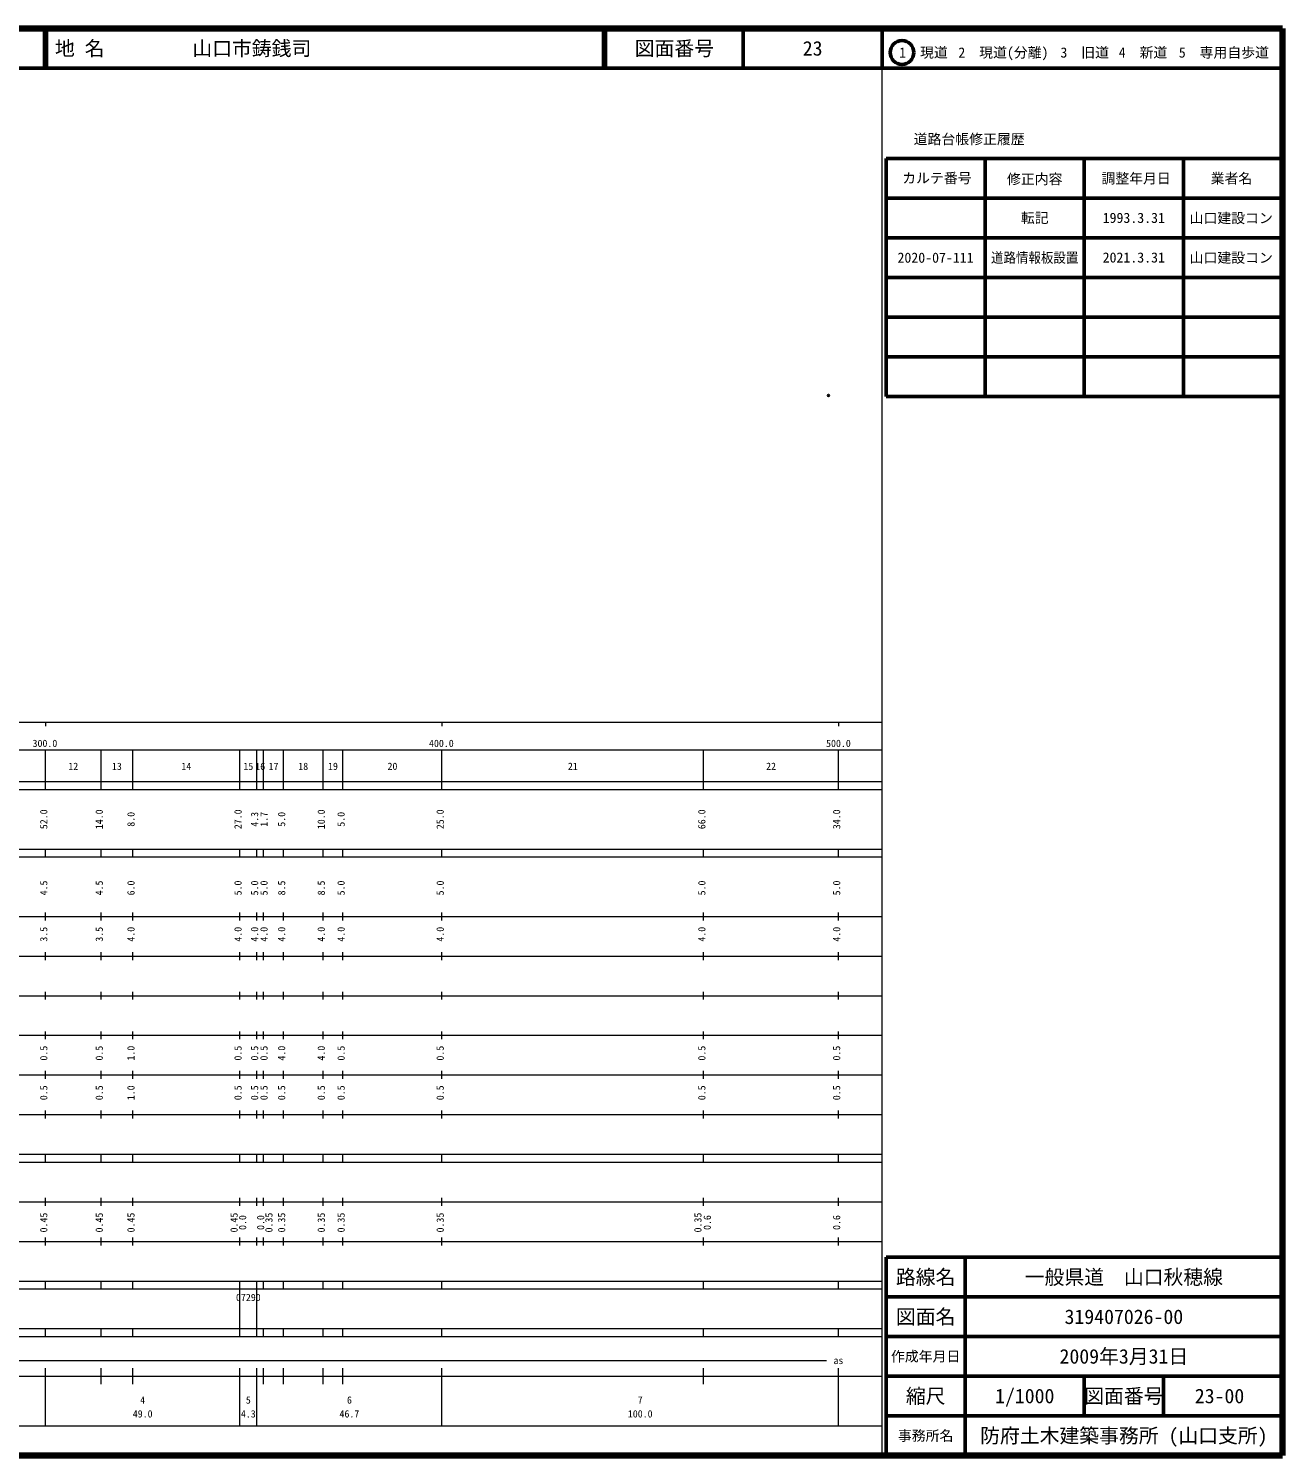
# Model space of a CAD drawing. Units: millimetres on the paper. Extents: x 40 to 680, y 20 to 380.
# Drawn here: x 363.7 to 680, y 20 to 380 of the extents above; entities that cross this region are included whole.
import ezdxf
from ezdxf.enums import TextEntityAlignment as Align

# ---------------------------------------------------------------- set-up
doc = ezdxf.new("R2010")
doc.units = ezdxf.units.MM
doc.header["$PDMODE"] = 32
doc.header["$PDSIZE"] = 0.5
doc.layers.add('M-OTRS', color=6, linetype='Continuous')
doc.layers.add('M-TTL-TXT', color=7, linetype='Continuous')
for name, color, linetype, lineweight in [('M-TTL', 2, 'Continuous', 140), ('M-TTL-BAND', 7, 'Continuous', 13), ('M-TTL-FRAM', 2, 'Continuous', 50), ('M-TTL-LINE', 7, 'Continuous', 50)]:
    doc.layers.add(name, color=color, linetype=linetype, lineweight=lineweight)
doc.styles.add('ＭＳ ゴシック', font='')
doc.styles.get('ＭＳ ゴシック').set_extended_font_data('MS Gothic')

msp = doc.modelspace()

# ---------------------------------------------------------------- linework, layer by layer
at = {"layer": 'M-OTRS'}
msp.add_point((565.473, 287.434), dxfattribs=at)
at = {"layer": 'M-TTL'}
for p, q in [((680, 380), (40, 380)), ((680, 20), (680, 380)), ((40, 20), (680, 20))]:
    msp.add_line(p, q, dxfattribs=at)
at = {"layer": 'M-TTL-BAND'}
for p, q in [((579, 20), (579, 370)), ((40, 205), (579, 205)), ((368, 205), (368, 204)), ((468, 205), (468, 204)), ((568, 205), (568, 204)), ((68, 198), (579, 198)), ((368, 188), (368, 198)), ((382, 188), (382, 198)), ((390, 188), (390, 198)), ((417, 188), (417, 198)), ((421.3, 188), (421.3, 198)), ((423, 188), (423, 198)), ((428, 188), (428, 198)), ((438, 188), (438, 198)), ((443, 188), (443, 198)), ((468, 188), (468, 198)), ((534, 188), (534, 198)), ((568, 188), (568, 198)), ((40, 190), (579, 190)), ((40, 188), (579, 188)), ((40, 173), (579, 173)), ((368, 171), (368, 173)), ((382, 171), (382, 173)), ((390, 171), (390, 173)), ((417, 171), (417, 173)), ((421.3, 171), (421.3, 173)), ((423, 171), (423, 173)), ((428, 171), (428, 173)), ((438, 171), (438, 173)), ((443, 171), (443, 173)), ((468, 171), (468, 173)), ((534, 171), (534, 173)), ((568, 171), (568, 173)), ((40, 171), (579, 171)), ((40, 156), (579, 156)), ((368, 155), (368, 157)), ((382, 155), (382, 157)), ((390, 155), (390, 157)), ((417, 155), (417, 157)), ((421.3, 155), (421.3, 157)), ((423, 155), (423, 157)), ((428, 155), (428, 157)), ((438, 155), (438, 157)), ((443, 155), (443, 157)), ((468, 155), (468, 157)), ((534, 155), (534, 157)), ((568, 155), (568, 157)), ((46, 146), (579, 146)), ((368, 145), (368, 147)), ((382, 145), (382, 147)), ((390, 145), (390, 147)), ((417, 145), (417, 147)), ((421.3, 145), (421.3, 147)), ((423, 145), (423, 147)), ((428, 145), (428, 147)), ((438, 145), (438, 147)), ((443, 145), (443, 147)), ((468, 145), (468, 147)), ((534, 145), (534, 147)), ((568, 145), (568, 147)), ((368, 135), (368, 137)), ((382, 135), (382, 137)), ((390, 135), (390, 137)), ((417, 135), (417, 137)), ((421.3, 135), (421.3, 137)), ((423, 135), (423, 137)), ((428, 135), (428, 137)), ((438, 135), (438, 137)), ((443, 135), (443, 137)), ((468, 135), (468, 137)), ((534, 135), (534, 137)), ((568, 135), (568, 137)), ((52, 136), (579, 136)), ((46, 126), (579, 126)), ((368, 125), (368, 127)), ((382, 125), (382, 127)), ((390, 125), (390, 127)), ((417, 125), (417, 127)), ((421.3, 125), (421.3, 127)), ((423, 125), (423, 127)), ((428, 125), (428, 127)), ((438, 125), (438, 127)), ((443, 125), (443, 127)), ((468, 125), (468, 127)), ((534, 125), (534, 127)), ((568, 125), (568, 127)), ((52, 116), (579, 116)), ((368, 115), (368, 117)), ((382, 115), (382, 117)), ((390, 115), (390, 117)), ((417, 115), (417, 117)), ((421.3, 115), (421.3, 117)), ((423, 115), (423, 117)), ((428, 115), (428, 117)), ((438, 115), (438, 117)), ((443, 115), (443, 117)), ((468, 115), (468, 117)), ((534, 115), (534, 117)), ((568, 115), (568, 117)), ((46, 106), (579, 106)), ((368, 105), (368, 107)), ((382, 105), (382, 107)), ((390, 105), (390, 107)), ((417, 105), (417, 107)), ((421.3, 105), (421.3, 107)), ((423, 105), (423, 107)), ((428, 105), (428, 107)), ((438, 105), (438, 107)), ((443, 105), (443, 107)), ((468, 105), (468, 107)), ((534, 105), (534, 107)), ((568, 105), (568, 107)), ((40, 96), (579, 96)), ((40, 94), (579, 94)), ((368, 94), (368, 96)), ((382, 94), (382, 96)), ((390, 94), (390, 96)), ((417, 94), (417, 96)), ((421.3, 94), (421.3, 96)), ((423, 94), (423, 96)), ((428, 94), (428, 96)), ((438, 94), (438, 96)), ((443, 94), (443, 96)), ((468, 94), (468, 96)), ((534, 94), (534, 96)), ((568, 94), (568, 96)), ((49, 84), (579, 84)), ((368, 83), (368, 85)), ((382, 83), (382, 85)), ((390, 83), (390, 85)), ((417, 83), (417, 85)), ((421.3, 83), (421.3, 85)), ((423, 83), (423, 85)), ((428, 83), (428, 85)), ((438, 83), (438, 85)), ((443, 83), (443, 85)), ((468, 83), (468, 85)), ((534, 83), (534, 85)), ((568, 83), (568, 85)), ((40, 74), (579, 74)), ((368, 73), (368, 75)), ((382, 73), (382, 75)), ((390, 73), (390, 75)), ((417, 73), (417, 75)), ((421.3, 73), (421.3, 75)), ((423, 73), (423, 75)), ((428, 73), (428, 75)), ((438, 73), (438, 75)), ((443, 73), (443, 75)), ((468, 73), (468, 75)), ((534, 73), (534, 75)), ((568, 73), (568, 75)), ((40, 64), (579, 64)), ((40, 62), (579, 62)), ((368, 62), (368, 64)), ((382, 62), (382, 64)), ((390, 62), (390, 64)), ((417, 62), (417, 64)), ((417, 52), (417, 62)), ((421.3, 62), (421.3, 64)), ((421.3, 52), (421.3, 62)), ((423, 62), (423, 64)), ((428, 62), (428, 64)), ((438, 62), (438, 64)), ((443, 62), (443, 64)), ((468, 62), (468, 64)), ((534, 62), (534, 64)), ((568, 62), (568, 64)), ((40, 52), (579, 52)), ((368, 50), (368, 52)), ((382, 50), (382, 52)), ((390, 50), (390, 52)), ((417, 50), (417, 52)), ((421.3, 50), (421.3, 52)), ((423, 50), (423, 52)), ((428, 50), (428, 52)), ((438, 50), (438, 52)), ((443, 50), (443, 52)), ((468, 50), (468, 52)), ((534, 50), (534, 52)), ((568, 50), (568, 52)), ((40, 50), (579, 50)), ((71, 44), (565, 44)), ((40, 40), (579, 40)), ((368, 27.5), (368, 42)), ((382, 38), (382, 42)), ((390, 38), (390, 42)), ((417, 27.5), (417, 42)), ((421.3, 27.5), (421.3, 42)), ((423, 38), (423, 42)), ((428, 38), (428, 42)), ((438, 38), (438, 42)), ((443, 38), (443, 42)), ((468, 27.5), (468, 42)), ((534, 38), (534, 42)), ((568, 27.5), (568, 42)), ((68, 27.5), (579, 27.5))]:
    msp.add_line(p, q, dxfattribs=at)
at = {"layer": 'M-TTL-FRAM'}
for p, q in [((580, 347.197), (580, 287.197)), ((580, 347.197), (680, 347.197)), ((580, 287.197), (680, 287.197)), ((680, 70), (580, 70)), ((580, 70), (580, 20))]:
    msp.add_line(p, q, dxfattribs=at)
at = {"layer": 'M-TTL-LINE'}
for p, q in [((367.75, 380), (367.75, 370)), ((368.25, 380), (368.25, 370)), ((508.747, 380), (508.747, 370)), ((509.247, 380), (509.247, 370)), ((543.997, 380), (543.997, 370)), ((579, 380), (579, 370)), ((40, 370), (680, 370)), ((605, 347.197), (605, 287.197)), ((630, 347.197), (630, 287.197)), ((655, 347.197), (655, 287.197)), ((580, 337.197), (680, 337.197)), ((580, 327.197), (680, 327.197)), ((580, 317.197), (680, 317.197)), ((580, 307.197), (680, 307.197)), ((580, 297.197), (680, 297.197)), ((600, 70), (600, 20)), ((680, 60), (580, 60)), ((680, 50), (580, 50)), ((680, 40), (580, 40)), ((630, 40), (630, 30)), ((650, 40), (650, 30)), ((680, 30), (580, 30))]:
    msp.add_line(p, q, dxfattribs=at)
msp.add_circle((584.031, 373.958), 3, dxfattribs=at)

# ---------------------------------------------------------------- texts
at = {"layer": 'M-TTL-BAND', "style": 'ＭＳ ゴシック'}
for s, p in [('300.0', (367.844, 198.195)), ('400.0', (467.844, 198.195)), ('500.0', (568, 198.195)), ('12', (375, 192.405)), ('13', (386, 192.405)), ('14', (403.5, 192.405)), ('15', (419.15, 192.405)), ('16', (422.15, 192.405)), ('17', (425.5, 192.405)), ('18', (433, 192.405)), ('19', (440.5, 192.405)), ('20', (455.5, 192.405)), ('21', (501, 192.405)), ('22', (551, 192.405)), ('07290', (419.15, 58.405)), ('as', (568, 42.5)), ('4', (392.5, 32.523)), ('5', (419.15, 32.523)), ('6', (444.65, 32.523)), ('7', (518, 32.523)), ('49.0', (392.5, 29.033)), ('4.3', (419.15, 29.033)), ('46.7', (444.65, 29.033)), ('100.0', (518, 29.033))]:
    msp.add_text(s, height=1.833, dxfattribs=at).set_placement(p, align=Align.BOTTOM_CENTER)
for s, p in [('52.0', (369, 180.5)), ('14.0', (383, 180.5)), ('8.0', (391, 180.5)), ('27.0', (418, 180.5)), ('4.3', (422.188, 180.5)), ('1.7', (424.552, 180.5)), ('5.0', (429, 180.5)), ('10.0', (439, 180.5)), ('5.0', (444, 180.5)), ('25.0', (469, 180.5)), ('66.0', (535, 180.5)), ('34.0', (569, 180.5)), ('4.5', (369, 163.174)), ('4.5', (383, 163.174)), ('6.0', (391, 163.174)), ('5.0', (418, 163.174)), ('5.0', (422.188, 163.174)), ('5.0', (424.552, 163.174)), ('8.5', (429, 163.174)), ('8.5', (439, 163.174)), ('5.0', (444, 163.174)), ('5.0', (469, 163.174)), ('5.0', (535, 163.174)), ('5.0', (569, 163.174)), ('3.5', (369, 151.5)), ('3.5', (383, 151.5)), ('4.0', (391, 151.5)), ('4.0', (418, 151.5)), ('4.0', (422.188, 151.5)), ('4.0', (424.552, 151.5)), ('4.0', (429, 151.5)), ('4.0', (439, 151.5)), ('4.0', (444, 151.5)), ('4.0', (469, 151.5)), ('4.0', (535, 151.5)), ('4.0', (569, 151.5)), ('0.5', (369, 121.5)), ('0.5', (383, 121.5)), ('1.0', (391, 121.5)), ('0.5', (418, 121.5)), ('0.5', (422.188, 121.5)), ('0.5', (424.552, 121.5)), ('4.0', (429, 121.5)), ('4.0', (439, 121.5)), ('0.5', (444, 121.5)), ('0.5', (469, 121.5)), ('0.5', (535, 121.5)), ('0.5', (569, 121.5)), ('0.5', (369, 111.5)), ('0.5', (383, 111.5)), ('1.0', (391, 111.5)), ('0.5', (418, 111.5)), ('0.5', (422.188, 111.5)), ('0.5', (424.552, 111.5)), ('0.5', (429, 111.5)), ('0.5', (439, 111.5)), ('0.5', (444, 111.5)), ('0.5', (469, 111.5)), ('0.5', (535, 111.5)), ('0.5', (569, 111.5)), ('0.45', (369, 78.764)), ('0.45', (383, 78.764)), ('0.45', (391, 78.764)), ('0.45', (417, 78.764)), ('0.0', (419.159, 78.764)), ('0.0', (423.708, 78.764)), ('0.35', (425.796, 78.764)), ('0.35', (429, 78.764)), ('0.35', (439, 78.764)), ('0.35', (444, 78.764)), ('0.35', (469, 78.764)), ('0.35', (534, 78.764)), ('0.6', (536.37, 78.764)), ('0.6', (569, 78.764))]:
    msp.add_text(s, height=1.833, rotation=90, dxfattribs=at).set_placement(p, align=Align.BOTTOM_CENTER)
at = {"layer": 'M-TTL-TXT', "style": 'ＭＳ ゴシック'}
for s, p in [('地 名', (370.38, 375)), ('山口市鋳銭司', (405.024, 375))]:
    msp.add_text(s, height=3.666, dxfattribs=at).set_placement(p, align=Align.MIDDLE_LEFT)
for s, height, p in [('図面番号', 3.666, (526.622, 375)), ('23', 3.666, (561.497, 375)), ('1\u3000現道', 2.566, (589.448, 373.958)), ('2\u3000現道(分離)', 2.566, (609.619, 373.958)), ('3\u3000旧道', 2.566, (630.121, 373.958)), ('4\u3000新道', 2.566, (644.824, 373.958)), ('5\u3000専用自歩道', 2.566, (665.228, 373.958)), ('道路台帳修正履歴', 2.566, (600.968, 352.113)), ('カルテ番号', 2.566, (592.839, 342.277)), ('修正内容', 2.566, (617.509, 342.023)), ('調整年月日', 2.566, (643.089, 342.197)), ('業者名', 2.566, (667.134, 342.197)), ('転記', 2.566, (617.5, 332.245)), ('1993.3.31', 2.566, (642.5, 332.245)), ('山口建設コン', 2.566, (667.077, 332.189)), ('2020-07-111', 2.566, (592.5, 322.197)), ('2021.3.31', 2.566, (642.5, 322.245)), ('山口建設コン', 2.566, (667.077, 322.189)), ('路線名', 3.666, (590, 65)), ('路線名', 3.666, (590, 65)), ('一般県道\u3000山口秋穂線', 3.666, (640, 65)), ('図面名', 3.666, (590, 55)), ('図面名', 3.666, (590, 55)), ('319407026-00', 3.666, (640, 55)), ('2009年3月31日', 3.666, (640, 45)), ('作成年月日', 2.566, (590, 45)), ('作成年月日', 2.566, (590, 45)), ('縮尺', 3.666, (590, 35)), ('縮尺', 3.666, (590, 35)), ('1/1000', 3.666, (615, 35)), ('図面番号', 3.666, (640, 35)), ('図面番号', 3.666, (640, 35)), ('23-00', 3.666, (664.125, 35)), ('事務所名', 2.566, (590, 25)), ('事務所名', 2.566, (590, 25)), ('防府土木建築事務所 (山口支所)', 3.666, (640, 25))]:
    msp.add_text(s, height=height, dxfattribs=at).set_placement(p, align=Align.MIDDLE_CENTER)
at = {"layer": 'M-TTL-TXT', "style": 'ＭＳ ゴシック', "width": 0.9}
msp.add_text('道路情報板設置', height=2.566, dxfattribs=at).set_placement((617.5, 322.197), align=Align.MIDDLE_CENTER)

doc.saveas('drawing.dxf')
